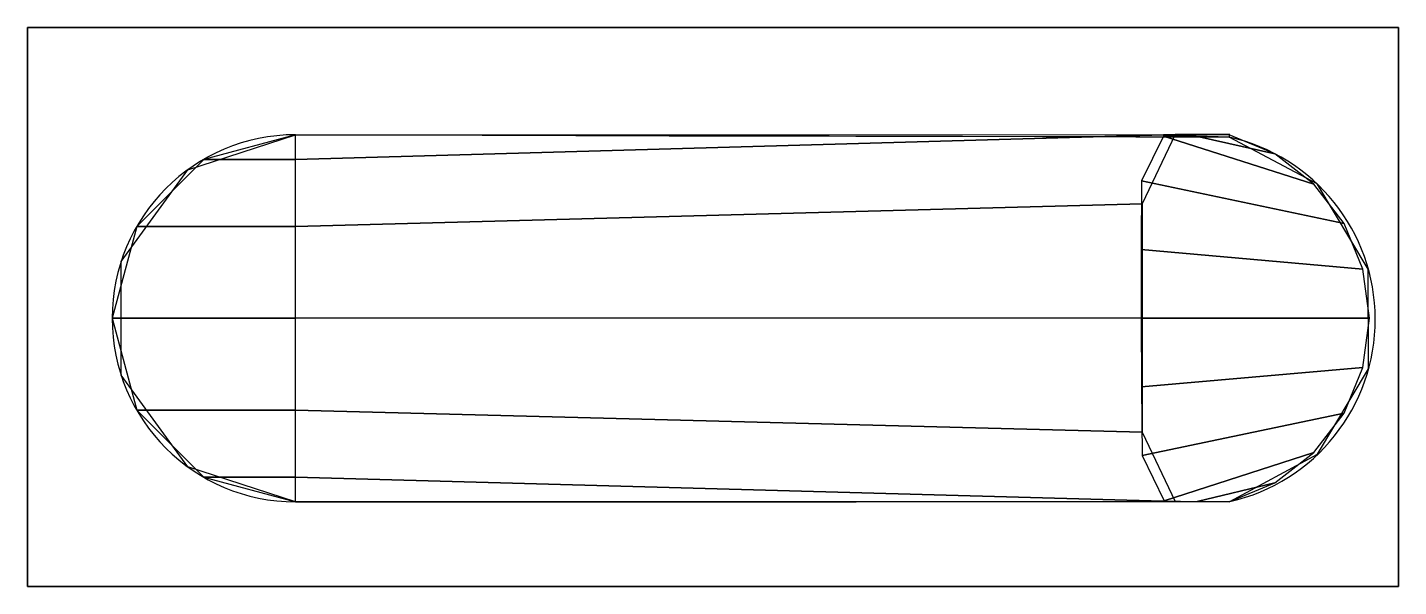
# Model space of a CAD drawing. Extents: x 0 to 170, y 0 to 69.
import ezdxf

# ---------------------------------------------------------------- set-up
doc = ezdxf.new("R2010")
doc.units = 0
doc.header["$LTSCALE"] = 25
doc.header["$MEASUREMENT"] = 0
doc.layers.get('0').update_dxf_attribs({"linetype": 'CONTINUOUS'})

msp = doc.modelspace()

# ---------------------------------------------------------------- linework, layer by layer
at = {"color": 0, "linetype": 'ByBlock', "extrusion": (0, -1, 0)}
for p, q in [((0, 69.3), (0, 69.3, 31.5)), ((170, 69.3), (170, 69.3, 31.5)), ((0, 0), (0, 0, 31.5)), ((170, 0), (170, 0, 31.5))]:
    msp.add_line(p, q, dxfattribs=at)
at = {"color": 0, "linetype": 'ByBlock'}
for p, q in [((0, 69.3, 31.5), (170, 69.3, 31.5)), ((0, 0, 31.5), (0, 69.3, 31.5)), ((170, 69.3, 31.5), (170, 0, 31.5)), ((149, 55.71, 31.5), (33.25, 56, 31.5)), ((33.25, 10.5, 31.5), (149.09, 10.54, 31.5)), ((170, 0, 31.5), (0, 0, 31.5))]:
    msp.add_line(p, q, dxfattribs=at)
at = {"color": 0, "linetype": 'ByBlock', "elevation": 31.5}
msp.add_lwpolyline([(0, 0), (0, 69.3), (170, 69.3), (170, 0)], close=True, dxfattribs=at)
at = {"color": 0, "linetype": 'ByBlock'}
msp.add_lwpolyline([(0, 0), (0, 69.3), (170, 69.3), (170, 0)], close=True, dxfattribs=at)
for centre, radius, start, end in [((33.25, 33.25, 31.5), 22.75, 90, 270), ((143.95, 33.11, 31.5), 23.16, 282.8333, 77.3984)]:
    msp.add_arc(centre, radius, start, end, dxfattribs=at)
for points in [[(0, 0, 31.5), (0, 69.3, 31.5), (0, 69.3), (0, 0)], [(0, 69.3, 31.5), (170, 69.3, 31.5), (170, 69.3), (0, 69.3)], [(170, 0, 31.5), (170, 69.3, 31.5), (170, 69.3), (170, 0)], [(0, 0, 31.5), (170, 0, 31.5), (170, 0), (0, 0)]]:
    msp.add_3dface(points, dxfattribs=at)
at = {"color": 0, "linetype": 'ByBlock', "invisible_edges": 10}
for points in [[(19.88, 51.66, 31.5), (33.25, 56, 31.5), (0, 69.3, 31.5), (0, 55.44, 31.5)], [(33.25, 56, 31.5), (56.4, 55.94, 31.5), (33.86, 69.3, 31.5), (0, 69.3, 31.5)], [(56.4, 55.94, 31.5), (79.55, 55.88, 31.5), (67.72, 69.3, 31.5), (33.86, 69.3, 31.5)], [(79.55, 55.88, 31.5), (102.7, 55.83, 31.5), (101.58, 69.3, 31.5), (67.72, 69.3, 31.5)], [(102.7, 55.83, 31.5), (125.85, 55.77, 31.5), (135.44, 69.3, 31.5), (101.58, 69.3, 31.5)], [(125.85, 55.77, 31.5), (149, 55.71, 31.5), (170, 69.3, 31.5), (135.44, 69.3, 31.5)], [(159.89, 49.91, 31.5), (149, 55.71, 31.5), (170, 69.3, 31.5), (170, 55.44, 31.5)], [(11.61, 40.28, 31.5), (19.88, 51.66, 31.5), (0, 55.44, 31.5), (0, 41.58, 31.5)], [(166.25, 39.33, 31.5), (159.89, 49.91, 31.5), (170, 55.44, 31.5), (170, 41.58, 31.5)], [(11.61, 26.22, 31.5), (11.61, 40.28, 31.5), (0, 41.58, 31.5), (0, 27.72, 31.5)], [(166.28, 26.99, 31.5), (166.25, 39.33, 31.5), (170, 41.58, 31.5), (170, 27.72, 31.5)], [(19.88, 14.84, 31.5), (11.61, 26.22, 31.5), (0, 27.72, 31.5), (0, 13.86, 31.5)], [(159.96, 16.39, 31.5), (166.28, 26.99, 31.5), (170, 27.72, 31.5), (170, 13.86, 31.5)], [(149.09, 10.54, 31.5), (159.96, 16.39, 31.5), (170, 13.86, 31.5), (170, 0, 31.5)], [(33.25, 10.5, 31.5), (19.88, 14.84, 31.5), (0, 13.86, 31.5), (0, 0, 31.5)], [(33.25, 10.5, 31.5), (56.42, 10.51, 31.5), (33.86, 0, 31.5), (0, 0, 31.5)], [(56.42, 10.51, 31.5), (79.59, 10.51, 31.5), (67.72, 0, 31.5), (33.86, 0, 31.5)], [(79.59, 10.51, 31.5), (102.76, 10.52, 31.5), (101.58, 0, 31.5), (67.72, 0, 31.5)], [(102.76, 10.52, 31.5), (125.92, 10.53, 31.5), (135.44, 0, 31.5), (101.58, 0, 31.5)], [(125.92, 10.53, 31.5), (149.09, 10.54, 31.5), (170, 0, 31.5), (135.44, 0, 31.5)]]:
    msp.add_3dface(points, dxfattribs=at)

# ---------------------------------------------------------------- meshes
at = {"color": 0, "linetype": 'ByBlock'}
mesh = msp.add_polymesh((2, 7), dxfattribs=at)
for k, corner in enumerate([(33.25, 10.5, 31.5), (33.25, 13.55, 20.13), (33.25, 21.87, 11.8), (33.25, 33.25, 8.75), (33.25, 44.62, 11.8), (33.25, 52.95, 20.12), (33.25, 56, 31.5), (33.25, 10.5, 31.5), (21.87, 13.55, 31.5), (13.55, 21.87, 31.5), (10.5, 33.25, 31.5), (13.55, 44.62, 31.5), (21.87, 52.95, 31.5), (33.25, 56, 31.5)]):
    mesh.set_mesh_vertex(divmod(k, 7), corner)
mesh = msp.add_polymesh((2, 7), dxfattribs=at)
for k, corner in enumerate([(33.25, 10.5, 31.5), (33.25, 13.55, 20.12), (33.25, 21.87, 11.8), (33.25, 33.25, 8.75), (33.25, 44.62, 11.8), (33.25, 52.95, 20.12), (33.25, 56, 31.5), (149.09, 10.54, 31.13), (142.31, 10.54, 18.7), (138.2, 19.12, 11.16), (138.2, 33.29, 11.16), (138.2, 47.45, 11.16), (142.31, 56.04, 18.7), (149.09, 56.04, 31.13)]):
    mesh.set_mesh_vertex(divmod(k, 7), corner)
mesh = msp.add_polymesh((2, 11), dxfattribs=at)
for k, corner in enumerate([(149, 55.71, 31.5), (144.92, 55.82, 24.03), (140.85, 55.82, 16.56), (138.12, 50.27, 11.49), (138.08, 41.77, 11.31), (138.09, 33.26, 11.24), (138.11, 24.75, 11.18), (138.19, 16.25, 11.22), (140.94, 10.64, 16.2), (145.02, 10.54, 23.66), (149.09, 10.54, 31.13), (149, 56, 31.5), (154.66, 53.63, 31.5), (159.51, 49.88, 31.5), (163.24, 45, 31.5), (165.58, 39.33, 31.5), (166.38, 33.25, 31.5), (165.58, 27.17, 31.5), (163.24, 21.5, 31.5), (159.51, 16.62, 31.5), (154.66, 12.87, 31.5), (149, 10.5, 31.5)]):
    mesh.set_mesh_vertex(divmod(k, 11), corner)

doc.saveas('drawing.dxf')
